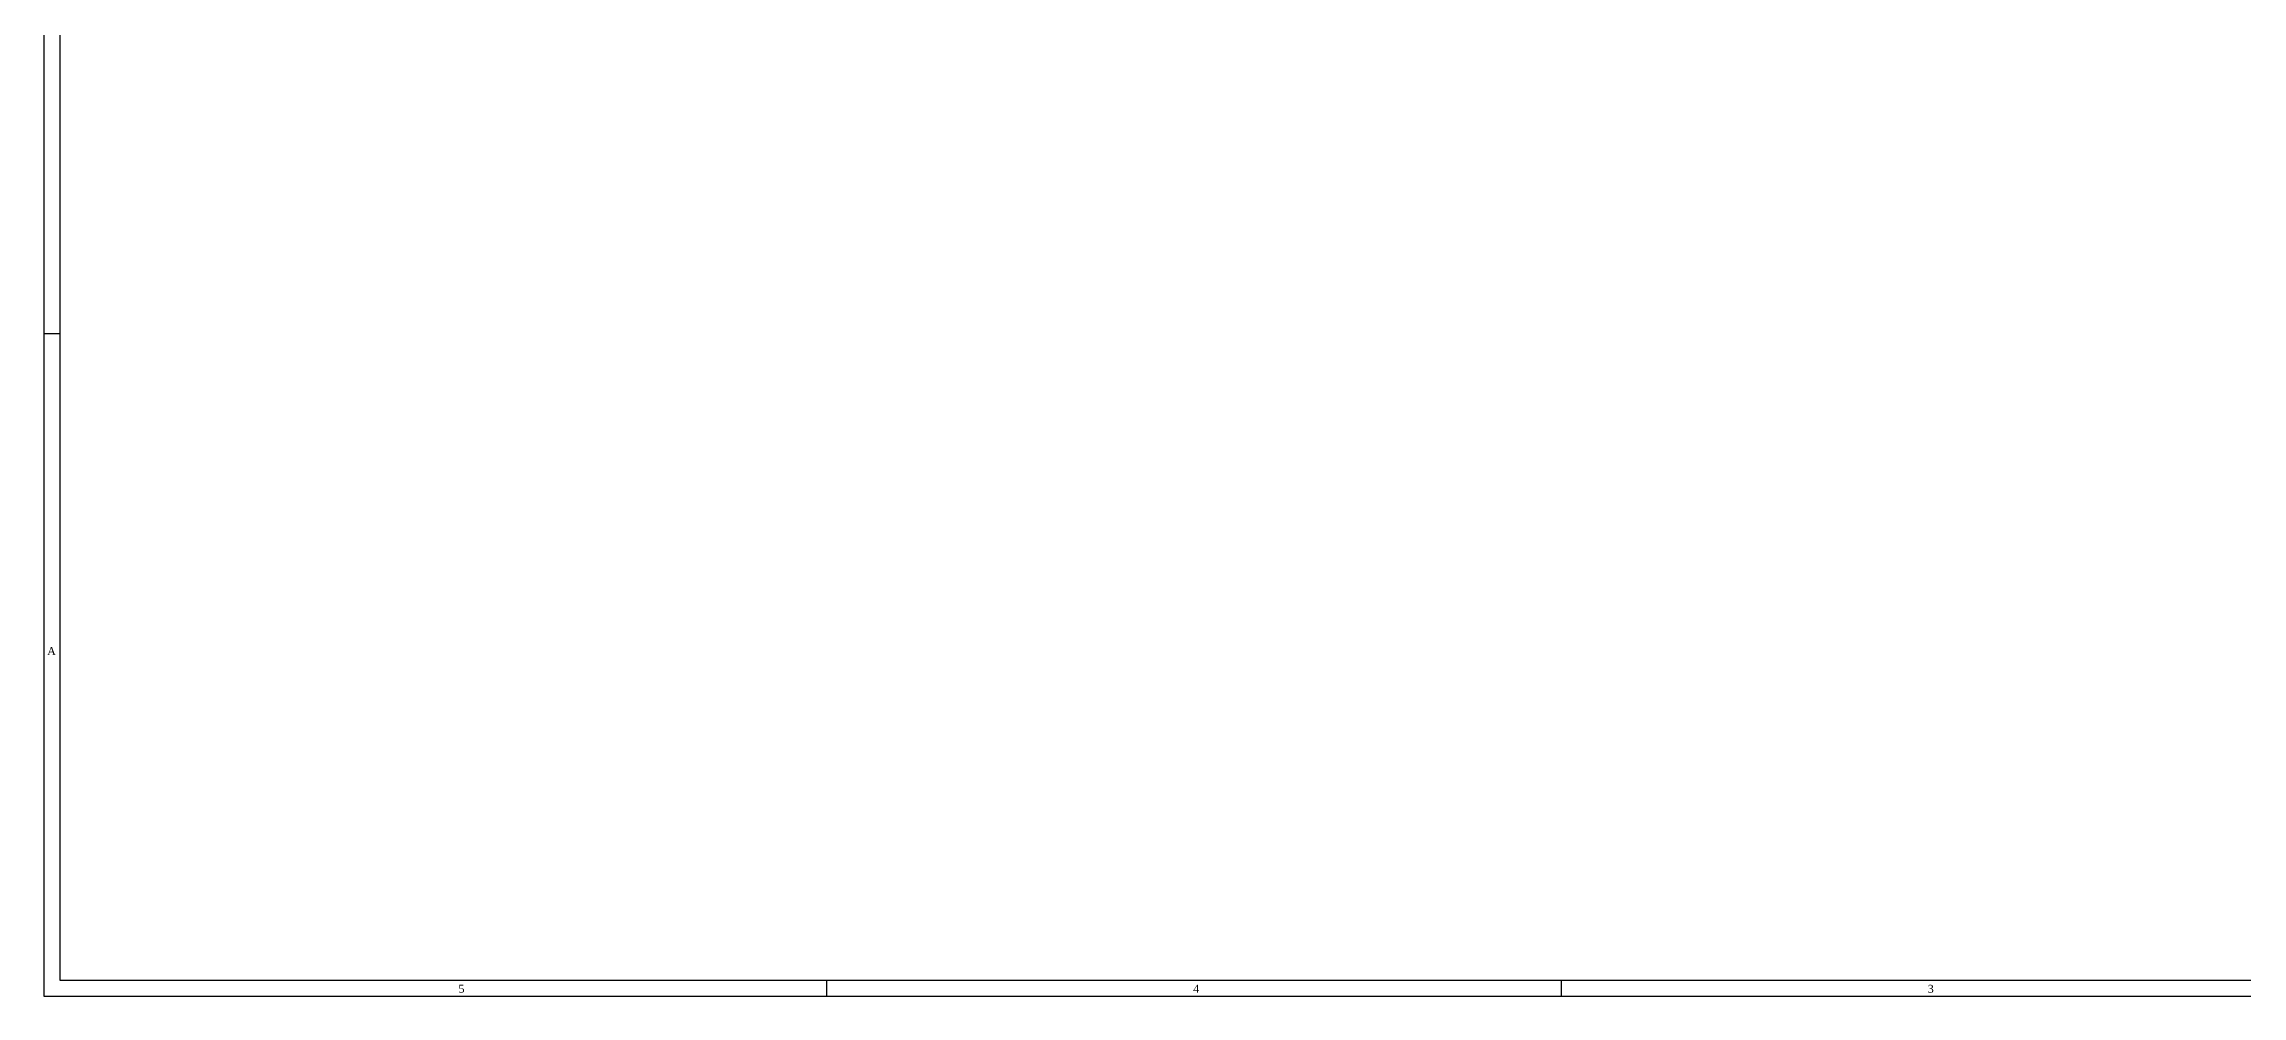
# Model space of a CAD drawing. Extents: x -3 to 591, y 3 to 422.
# Drawn here: x -2.5 to 346.3, y 2.5 to 153.6 of the extents above; entities that cross this region are included whole.
import ezdxf

# ---------------------------------------------------------------- set-up
doc = ezdxf.new("R2010")
doc.units = 0
doc.header["$MEASUREMENT"] = 0
doc.layers.add('TITLE', color=7, linetype='Continuous')
doc.styles.get("Standard").update_dxf_attribs({"font": 'times_0.ttf'})

msp = doc.modelspace()

# ---------------------------------------------------------------- linework, layer by layer
at = {"layer": 'TITLE'}
for points in [[(-2.54, 2.54), (591.312, 2.54), (591.312, 422.402), (-2.54, 422.402)], [(0, 5.08), (588.772, 5.08), (588.772, 419.862), (0, 419.862)]]:
    msp.add_lwpolyline(points, close=True, dxfattribs=at)
for points in [[(-2.54, 107.696), (0, 107.696)], [(121.666, 5.08), (121.666, 2.54)], [(238.252, 5.08), (238.252, 2.54)]]:
    msp.add_lwpolyline(points, dxfattribs=at)

# ---------------------------------------------------------------- texts
for s, p in [('A', (-2.032, 56.642)), ('5', (63.246, 3.048)), ('4', (179.832, 3.048)), ('3', (296.418, 3.048))]:
    msp.add_text(s, height=1.27, dxfattribs=at).set_placement(p)

doc.saveas('drawing.dxf')
